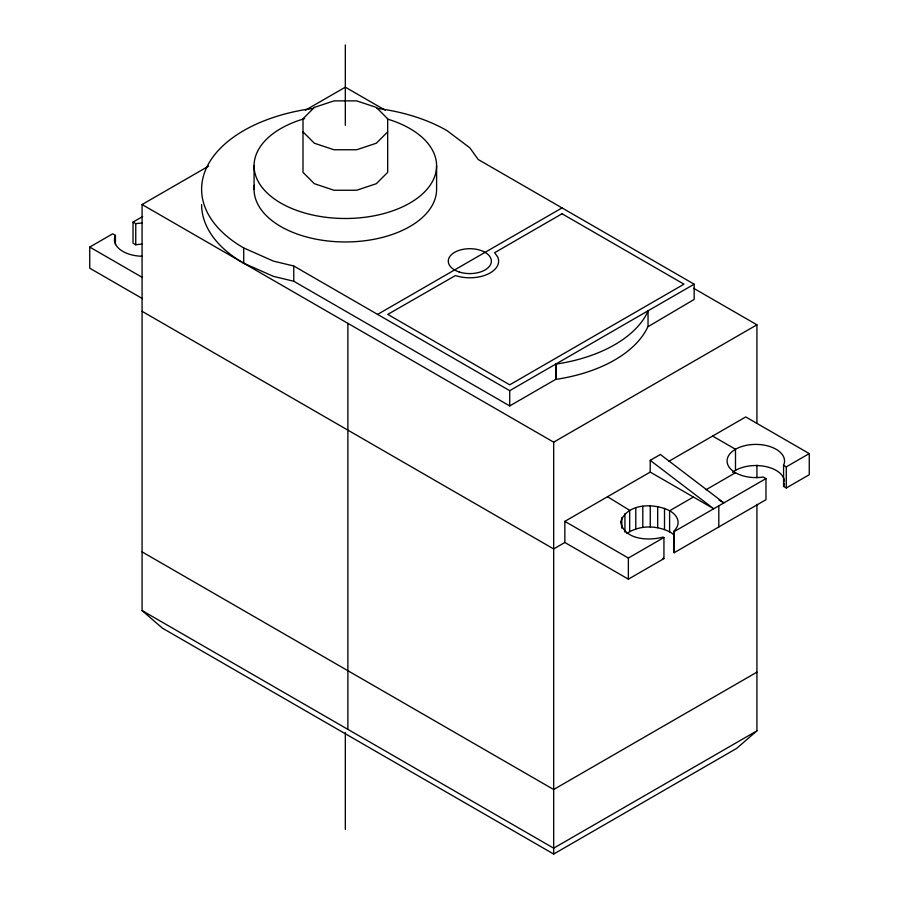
<?xml version="1.0" encoding="UTF-8"?>
<svg xmlns="http://www.w3.org/2000/svg" width="899" height="899" viewBox="0 0 899 899"><rect width="100%" height="100%" fill="white"/><g stroke="black" fill="none" stroke-linecap="round" stroke-linejoin="round"><path stroke-width="1.35" d="M783.568 465.289L783.568 486.415L786.288 487.977L809.257 474.717L809.257 453.602L786.288 466.862L783.568 465.289A28.734 16.587 0 0 0 758.318 444.477A28.734 16.587 0 0 0 727.19 462.446A28.734 16.587 0 0 0 763.251 477.021L765.97 478.594L765.97 499.72L674.093 552.761L673.767 531.219A28.746 16.598 0 0 0 670.317 511.115C655.09 502.856 627.053 502.743 620.613 521.937C624.041 539.838 648.572 541.086 662.911 537.096L663.934 537.501L663.934 558.627L628.367 579.158L564.842 542.49L553.672 548.941L142.076 311.312M387.671 131.872L376.333 143.211L356.678 149.762L333.99 149.762L314.335 143.211L302.997 131.872M756.924 504.328L756.924 730.831L736.596 748.44L553.672 854.05L162.404 628.154L142.076 610.556L142.076 204.534L208.624 166.113M626.828 533.489C639.414 524.904 657.079 525.151 670.317 532.23A28.746 16.598 0 0 1 673.756 534.815M305.413 110.229L345.328 87.181L385.255 110.229M142.469 298.637L89.743 268.194L89.743 247.068L112.712 233.807L115.432 235.381A28.734 16.587 0 0 0 141.941 256.249M141.941 244.225A28.734 16.587 0 0 0 135.749 244.775L133.03 243.202L133.03 222.075L142.649 216.524M377.602 314.392L562.044 207.905M313.504 108.363A143.716 82.978 0 0 0 207.253 166.259A143.716 82.978 0 0 0 243.708 247.944L273.476 261.137L293.759 265.992L509.722 390.672L694.163 284.185L694.163 299.434L647.864 326.787A128.377 74.123 0 0 1 557.088 379.198L555.84 379.288L555.84 364.039M201.612 204.534A143.716 82.978 0 0 0 243.708 263.205L273.476 276.386L293.759 281.241L509.722 405.921L556.324 379.018L556.324 363.758L556.324 379.018M756.924 423.418L756.924 324.809L553.672 442.162L142.076 204.534M564.842 542.49L564.842 521.364L650.213 472.087L650.213 460.344L660.372 454.478L723.886 502.889L719.11 500.125M668.878 461.299L745.743 416.934L809.257 453.602M693.41 497.023L669.598 510.778L669.598 531.893M705.94 489.786L735.494 472.728M564.842 521.364L628.367 558.043L663.934 537.501M674.093 552.761L674.093 531.635L765.97 478.594M756.924 672.16L553.672 789.513L142.076 551.885M756.924 730.831L553.672 848.184L142.076 610.556M556.492 363.994L557.088 363.938A128.377 74.123 0 0 0 647.864 311.537L647.673 311.02M662.911 558.223L663.934 558.627M694.163 284.185L478.201 159.505L469.795 147.784L446.96 130.602A143.716 82.978 0 0 0 377.153 108.363M693.713 288.321L756.924 324.809M712.615 436.06L735.494 449.264L735.494 470.391M650.213 472.087L713.727 508.755L650.213 460.344M89.743 247.068L142.469 277.51M133.03 222.075L135.749 223.649A28.734 16.587 0 0 1 141.941 223.098M607.533 496.72L629.682 510.362L629.682 531.489M786.288 466.862L786.288 487.977M756.924 465.165L756.924 477.751M718.807 505.822L718.807 526.938M664.507 508.362L664.507 529.489M657.675 506.575L657.675 527.702M650.269 505.879L650.269 527.005M648.033 310.818L648.033 326.067M642.796 506.306L642.796 527.432M635.784 507.834L635.784 528.96M628.367 558.043L628.367 579.158M624.929 513.711L624.929 532.197M621.838 517.655L621.838 528.219M553.672 442.162L553.672 854.05M509.722 390.672L509.722 405.921M436.599 165.809L436.599 189.273A91.26 52.693 0 0 1 341.766 241.921A91.26 52.693 0 0 1 254.35 185.149M347.879 323.348L347.879 729.37M345.328 44.95L345.328 125.321M345.328 732.516L345.328 829.406M293.759 265.992L293.759 281.241M254.069 165.809L254.069 189.273M243.708 247.944L243.708 263.205M135.749 223.649L135.749 244.775M115.432 235.381L115.432 244.618M387.289 119.016A91.26 52.693 0 0 1 415.832 199.263A91.26 52.693 0 0 1 273.948 198.634A91.26 52.693 0 0 1 304.626 118.646M784.479 483.201A28.734 16.587 0 0 1 783.568 486.415M732.573 472.368A28.734 16.587 0 0 1 763.79 466.188A28.734 16.587 0 0 1 784.479 481.044M314.335 107.419L302.997 118.769L302.997 172.361L314.335 183.699L333.99 190.251L356.678 190.251L376.333 183.699L387.671 172.361L387.671 118.769L376.333 107.419L356.678 100.879L333.99 100.879L314.335 107.419M562.044 213.771L494.607 252.709L497.653 256.844A28.802 16.632 0 0 1 487.359 274.341A28.802 16.632 0 0 1 455.422 275.555L387.772 314.392L509.722 384.806L683.993 284.185L562.044 213.771M459.041 271.925A21.554 12.451 0 0 0 491.382 261.148A21.554 12.451 0 0 0 459.041 250.372A21.554 12.451 0 0 0 459.041 271.925"/></g></svg>
